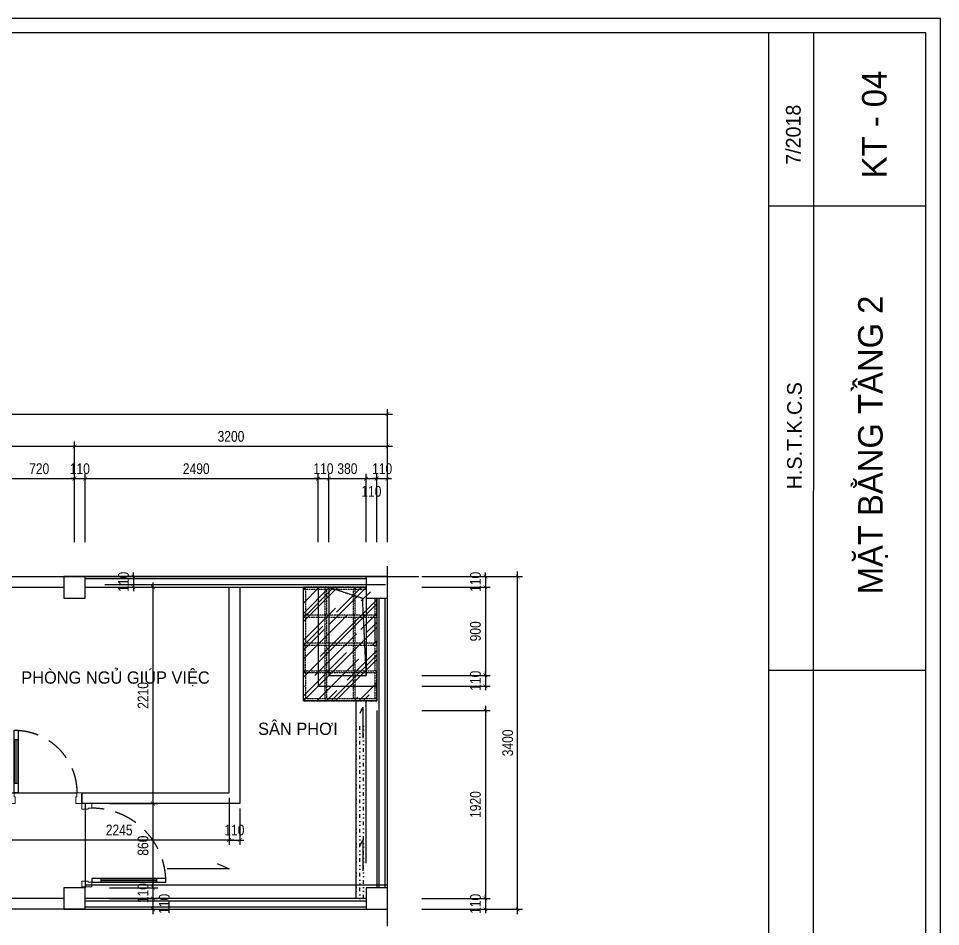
# Model space of a CAD drawing. Header units: millimetres. Extents: x -82962 to 19744, y -138000 to 4535.
# Drawn here: x -61954 to -52530, y -92169 to -82890 of the extents above; entities that cross this region are included whole.
import ezdxf

# ---------------------------------------------------------------- set-up
doc = ezdxf.new("R2010")
doc.units = ezdxf.units.MM
doc.header["$LTSCALE"] = 1000
doc.header["$MEASUREMENT"] = 0
doc.header["$PDMODE"] = 3
doc.linetypes.add('HIDDEN', pattern=[0.375, 0.25, -0.125])
doc.layers.get('0').update_dxf_attribs({"lineweight": 30})
doc.layers.get('DEFPOINTS').update_dxf_attribs({"color": 4, "lineweight": 30})
doc.layers.add('I-SITE-BOUNDARY', color=10, linetype='HIDDEN', lineweight=15)
doc.layers.add('THAY', color=4, linetype='Continuous', lineweight=30)
doc.styles.add('A2', font='VnAvantH.TTF')
doc.styles.add('dim', font='arial.ttf', dxfattribs={"width": 0.8})
doc.dimstyles.new('1-100-100', dxfattribs={"dimscale": 0, "dimtxt": 2.2, "dimasz": 0.8, "dimexe": 1, "dimexo": 1, "dimgap": 0.9, "dimtad": 1, "dimdec": 0, "dimzin": 0, "dimdsep": 46, "dimtxsty": 'dim', "dimblk1": 'ARCHTICK', "dimblk2": 'ARCHTICK', "dimsah": 1, "dimcen": 1, "dimdle": 1, "dimclrd": 256, "dimclre": 256, "dimclrt": 1, "dimadec": 0, "dimazin": 0, "dimtfac": 0.0001, "dimtdec": 0, "dimtix": 1, "dimtmove": 2, "dimatfit": 3, "dimldrblk": 'DOT', "dimfxl": 100, "dimtolj": 1, "dimtzin": 0, "dimarcsym": 0})

# ---------------------------------------------------------------- blocks, each defined once
blk = doc.blocks.new('*U8')
blk.add_line((70, -100), (70, -700))
for points in [[(50, 0), (50, -800), (90, -800), (90, 0)], [(50, -100), (90, -100), (90, -700), (50, -700)]]:
    blk.add_lwpolyline(points, close=True)
at = {"linetype": 'HIDDEN'}
blk.add_arc((50, 0), 800, 270, 0, dxfattribs=at)
at = {"layer": 'I-SITE-BOUNDARY', "linetype": 'ByBlock'}
for points in [[(0, 110), (60, 110), (60, 40), (50, 40), (50, 0), (0, 0)], [(900, 110), (840, 110), (840, 40), (850, 40), (850, 0), (900, 0)]]:
    blk.add_lwpolyline(points, close=True, dxfattribs=at)
blk = doc.blocks.new('*U6')
blk.add_line((70, -100), (70, -540))
for points in [[(50, 0), (50, -640), (90, -640), (90, 0)], [(50, -100), (90, -100), (90, -540), (50, -540)]]:
    blk.add_lwpolyline(points, close=True)
at = {"linetype": 'HIDDEN'}
blk.add_arc((50, 0), 640, 270, 0, dxfattribs=at)
at = {"layer": 'I-SITE-BOUNDARY', "linetype": 'ByBlock'}
for points in [[(0, 110), (60, 110), (60, 40), (50, 40), (50, 0), (0, 0)], [(740, 110), (680, 110), (680, 40), (690, 40), (690, 0), (740, 0)]]:
    blk.add_lwpolyline(points, close=True, dxfattribs=at)
blk = doc.blocks.new('_ARCHTICK')
at = {"color": 0, "linetype": 'ByBlock', "const_width": 0.15}
blk.add_lwpolyline([(-0.5, -0.5), (0.5, 0.5)], dxfattribs=at)
blk = doc.blocks.new('*D1436')
at = {"layer": 'DEFPOINTS', "color": 0, "ltscale": 0.2, "transparency": 16777216}
for p in [(-61271.9, -87592.3), (-61381.9, -88292.3), (-61271.9, -88292.3)]:
    blk.add_point(p, dxfattribs=at)
at = {"layer": 'THAY', "lineweight": -2, "ltscale": 0.2, "transparency": 16777216}
for p, q in [((-61381.9, -88242.3), (-61381.9, -87542.3)), ((-61271.9, -88242.3), (-61271.9, -87542.3)), ((-61381.9, -87592.3), (-61421.9, -87592.3)), ((-61381.9, -87592.3), (-61271.9, -87592.3)), ((-61271.9, -87592.3), (-61231.9, -87592.3))]:
    blk.add_line(p, q, dxfattribs=at)
at = {"layer": 'THAY', "lineweight": -2, "ltscale": 0.2, "transparency": 16777216, "xscale": 40.00000032884265, "yscale": 40.00000032884265, "zscale": 40.00000032884265}
blk.add_blockref('_ARCHTICK', (-61381.9, -87592.3), dxfattribs=at)
at = {"layer": 'THAY', "lineweight": -2, "ltscale": 0.2, "transparency": 16777216, "xscale": 40.00000032884265, "yscale": 40.00000032884265, "zscale": 40.00000032884265, "rotation": 180}
blk.add_blockref('_ARCHTICK', (-61271.9, -87592.3), dxfattribs=at)
at = {"layer": 'THAY', "color": 1, "ltscale": 0.2, "transparency": 16777216, "insert": (-61326.9, -87491.2), "char_height": 110, "attachment_point": 5, "style": 'dim'}
blk.add_mtext('\\A1;110', dxfattribs=at)
blk = doc.blocks.new('_DOT')
at = {"color": 0, "linetype": 'ByBlock', "ltscale": 10}
blk.add_line((-0.5, 0), (-1, 0), dxfattribs=at)
at = {"color": 0, "linetype": 'ByBlock', "ltscale": 10, "const_width": 0.5}
blk.add_lwpolyline([(-0.25, 0, 1), (0.25, 0, 1)], format="xyb", close=True, dxfattribs=at)
blk = doc.blocks.new('*D1437')
at = {"layer": 'DEFPOINTS', "color": 0, "ltscale": 0.2, "transparency": 16777216}
for p in [(-58181.9, -87592.3), (-58291.9, -88292.3), (-58181.9, -88292.3)]:
    blk.add_point(p, dxfattribs=at)
at = {"layer": 'THAY', "lineweight": -2, "ltscale": 0.2, "transparency": 16777216}
for p, q in [((-58291.9, -88242.3), (-58291.9, -87542.3)), ((-58181.9, -88242.3), (-58181.9, -87542.3)), ((-58291.9, -87592.3), (-58331.9, -87592.3)), ((-58291.9, -87592.3), (-58181.9, -87592.3)), ((-58181.9, -87592.3), (-58141.9, -87592.3))]:
    blk.add_line(p, q, dxfattribs=at)
at = {"layer": 'THAY', "lineweight": -2, "ltscale": 0.2, "transparency": 16777216, "xscale": 40.00000032884265, "yscale": 40.00000032884265, "zscale": 40.00000032884265}
blk.add_blockref('_ARCHTICK', (-58291.9, -87592.3), dxfattribs=at)
at = {"layer": 'THAY', "lineweight": -2, "ltscale": 0.2, "transparency": 16777216, "xscale": 40.00000032884265, "yscale": 40.00000032884265, "zscale": 40.00000032884265, "rotation": 180}
blk.add_blockref('_ARCHTICK', (-58181.9, -87592.3), dxfattribs=at)
at = {"layer": 'THAY', "color": 1, "ltscale": 0.2, "transparency": 16777216, "insert": (-58236.9, -87491.2), "char_height": 110, "attachment_point": 5, "style": 'dim'}
blk.add_mtext('\\A1;110', dxfattribs=at)
blk = doc.blocks.new('*D1438')
at = {"layer": 'DEFPOINTS', "color": 0, "ltscale": 0.2, "transparency": 16777216}
for p in [(-61381.9, -87262.3), (-61381.9, -88292.3), (-58181.9, -88292.3)]:
    blk.add_point(p, dxfattribs=at)
at = {"layer": 'THAY', "lineweight": -2, "ltscale": 0.2, "transparency": 16777216}
for p, q in [((-58131.9, -87262.3), (-61431.9, -87262.3)), ((-61381.9, -88242.3), (-61381.9, -87212.3)), ((-58181.9, -88242.3), (-58181.9, -87212.3))]:
    blk.add_line(p, q, dxfattribs=at)
at = {"layer": 'THAY', "lineweight": -2, "ltscale": 0.2, "transparency": 16777216, "xscale": 40.00000032884265, "yscale": 40.00000032884265, "zscale": 40.00000032884265, "rotation": 180}
blk.add_blockref('_ARCHTICK', (-61381.9, -87262.3), dxfattribs=at)
at = {"layer": 'THAY', "lineweight": -2, "ltscale": 0.2, "transparency": 16777216, "xscale": 40.00000032884265, "yscale": 40.00000032884265, "zscale": 40.00000032884265}
blk.add_blockref('_ARCHTICK', (-58181.9, -87262.3), dxfattribs=at)
at = {"layer": 'THAY', "color": 1, "ltscale": 0.2, "transparency": 16777216, "insert": (-59781.9, -87161.1), "char_height": 110, "attachment_point": 5, "style": 'dim'}
blk.add_mtext('\\A1;3200', dxfattribs=at)
blk = doc.blocks.new('*D1439')
at = {"layer": 'DEFPOINTS', "color": 0, "ltscale": 0.2, "transparency": 16777216}
for p in [(-63201.9, -87262.3), (-63201.9, -88292.3), (-61381.9, -88292.3)]:
    blk.add_point(p, dxfattribs=at)
at = {"layer": 'THAY', "lineweight": -2, "ltscale": 0.2, "transparency": 16777216}
for p, q in [((-61331.9, -87262.3), (-63251.9, -87262.3)), ((-63201.9, -88242.3), (-63201.9, -87212.3)), ((-61381.9, -88242.3), (-61381.9, -87212.3))]:
    blk.add_line(p, q, dxfattribs=at)
at = {"layer": 'THAY', "lineweight": -2, "ltscale": 0.2, "transparency": 16777216, "xscale": 40.00000032884265, "yscale": 40.00000032884265, "zscale": 40.00000032884265, "rotation": 180}
blk.add_blockref('_ARCHTICK', (-63201.9, -87262.3), dxfattribs=at)
at = {"layer": 'THAY', "lineweight": -2, "ltscale": 0.2, "transparency": 16777216, "xscale": 40.00000032884265, "yscale": 40.00000032884265, "zscale": 40.00000032884265}
blk.add_blockref('_ARCHTICK', (-61381.9, -87262.3), dxfattribs=at)
at = {"layer": 'THAY', "color": 1, "ltscale": 0.2, "transparency": 16777216, "insert": (-62291.9, -87161.2), "char_height": 110, "attachment_point": 5, "style": 'dim'}
blk.add_mtext('\\A1;1820', dxfattribs=at)
blk = doc.blocks.new('*D1443')
at = {"layer": 'DEFPOINTS', "color": 0, "ltscale": 0.2, "transparency": 16777216}
for p in [(-58181.9, -86932.3), (-69681.9, -88292.3), (-58181.9, -88292.3)]:
    blk.add_point(p, dxfattribs=at)
at = {"layer": 'THAY', "lineweight": -2, "ltscale": 0.2, "transparency": 16777216}
for p, q in [((-69681.9, -88242.3), (-69681.9, -86882.3)), ((-58181.9, -88242.3), (-58181.9, -86882.3)), ((-69731.9, -86932.3), (-58131.9, -86932.3))]:
    blk.add_line(p, q, dxfattribs=at)
at = {"layer": 'THAY', "lineweight": -2, "ltscale": 0.2, "transparency": 16777216, "xscale": 40.00000032884265, "yscale": 40.00000032884265, "zscale": 40.00000032884265, "rotation": 180}
blk.add_blockref('_ARCHTICK', (-69681.9, -86932.3), dxfattribs=at)
at = {"layer": 'THAY', "lineweight": -2, "ltscale": 0.2, "transparency": 16777216, "xscale": 40.00000032884265, "yscale": 40.00000032884265, "zscale": 40.00000032884265}
blk.add_blockref('_ARCHTICK', (-58181.9, -86932.3), dxfattribs=at)
at = {"layer": 'THAY', "color": 1, "ltscale": 0.2, "transparency": 16777216, "insert": (-63931.9, -86831.2), "char_height": 110, "attachment_point": 5, "style": 'dim'}
blk.add_mtext('\\A1;11500', dxfattribs=at)
blk = doc.blocks.new('*D1462')
at = {"layer": 'DEFPOINTS', "color": 0, "ltscale": 0.2, "transparency": 16777216}
for p in [(-57881.9, -88592.3), (-57881.9, -88702.3), (-57181.9, -88702.3)]:
    blk.add_point(p, dxfattribs=at)
at = {"layer": 'THAY', "lineweight": -2, "ltscale": 0.2, "transparency": 16777216}
for p, q in [((-57181.9, -88592.3), (-57181.9, -88552.3)), ((-57831.9, -88592.3), (-57131.9, -88592.3)), ((-57181.9, -88592.3), (-57181.9, -88702.3)), ((-57831.9, -88702.3), (-57131.9, -88702.3)), ((-57181.9, -88702.3), (-57181.9, -88742.3))]:
    blk.add_line(p, q, dxfattribs=at)
at = {"layer": 'THAY', "lineweight": -2, "ltscale": 0.2, "transparency": 16777216, "xscale": 40.00000032884265, "yscale": 40.00000032884265, "zscale": 40.00000032884265}
for p, rotation in [((-57181.9, -88592.3), 270), ((-57181.9, -88702.3), 90)]:
    blk.add_blockref('_ARCHTICK', p, dxfattribs=dict(at, rotation=rotation))
at = {"layer": 'THAY', "color": 1, "ltscale": 0.2, "transparency": 16777216, "insert": (-57283, -88647.3), "char_height": 110, "attachment_point": 5, "rotation": 90, "style": 'dim'}
blk.add_mtext('\\A1;110', dxfattribs=at)
blk = doc.blocks.new('*D1463')
at = {"layer": 'DEFPOINTS', "color": 0, "ltscale": 0.2, "transparency": 16777216}
for p in [(-57881.9, -88702.3), (-57881.9, -89602.3), (-57181.9, -89602.3)]:
    blk.add_point(p, dxfattribs=at)
at = {"layer": 'THAY', "lineweight": -2, "ltscale": 0.2, "transparency": 16777216}
for p, q in [((-57181.9, -88652.3), (-57181.9, -89652.3)), ((-57831.9, -88702.3), (-57131.9, -88702.3)), ((-57831.9, -89602.3), (-57131.9, -89602.3))]:
    blk.add_line(p, q, dxfattribs=at)
at = {"layer": 'THAY', "lineweight": -2, "ltscale": 0.2, "transparency": 16777216, "xscale": 40.00000032884265, "yscale": 40.00000032884265, "zscale": 40.00000032884265}
for p, rotation in [((-57181.9, -88702.3), 90), ((-57181.9, -89602.3), 270)]:
    blk.add_blockref('_ARCHTICK', p, dxfattribs=dict(at, rotation=rotation))
at = {"layer": 'THAY', "color": 1, "ltscale": 0.2, "transparency": 16777216, "insert": (-57283, -89152.3), "char_height": 110, "attachment_point": 5, "rotation": 90, "style": 'dim'}
blk.add_mtext('\\A1;900', dxfattribs=at)
blk = doc.blocks.new('*D1464')
at = {"layer": 'DEFPOINTS', "color": 0, "ltscale": 0.2, "transparency": 16777216}
for p in [(-57881.9, -91882.3), (-57881.9, -91992.3), (-57181.9, -91992.3)]:
    blk.add_point(p, dxfattribs=at)
at = {"layer": 'THAY', "lineweight": -2, "ltscale": 0.2, "transparency": 16777216}
for p, q in [((-57831.9, -91882.3), (-57131.9, -91882.3)), ((-57181.9, -91882.3), (-57181.9, -91842.3)), ((-57181.9, -91882.3), (-57181.9, -91992.3)), ((-57831.9, -91992.3), (-57131.9, -91992.3)), ((-57181.9, -91992.3), (-57181.9, -92032.3))]:
    blk.add_line(p, q, dxfattribs=at)
at = {"layer": 'THAY', "lineweight": -2, "ltscale": 0.2, "transparency": 16777216, "xscale": 40.00000032884265, "yscale": 40.00000032884265, "zscale": 40.00000032884265}
for p, rotation in [((-57181.9, -91882.3), 270), ((-57181.9, -91992.3), 90)]:
    blk.add_blockref('_ARCHTICK', p, dxfattribs=dict(at, rotation=rotation))
at = {"layer": 'THAY', "color": 1, "ltscale": 0.2, "transparency": 16777216, "insert": (-57283, -91937.3), "char_height": 110, "attachment_point": 5, "rotation": 90, "style": 'dim'}
blk.add_mtext('\\A1;110', dxfattribs=at)
blk = doc.blocks.new('*D1465')
at = {"layer": 'DEFPOINTS', "color": 0, "ltscale": 0.2, "transparency": 16777216}
for p in [(-57881.9, -88592.3), (-56851.9, -88592.3), (-57881.9, -91992.3)]:
    blk.add_point(p, dxfattribs=at)
at = {"layer": 'THAY', "lineweight": -2, "ltscale": 0.2, "transparency": 16777216}
for p, q in [((-56851.9, -92042.3), (-56851.9, -88542.3)), ((-57831.9, -88592.3), (-56801.9, -88592.3)), ((-57831.9, -91992.3), (-56801.9, -91992.3))]:
    blk.add_line(p, q, dxfattribs=at)
at = {"layer": 'THAY', "lineweight": -2, "ltscale": 0.2, "transparency": 16777216, "xscale": 40.00000032884265, "yscale": 40.00000032884265, "zscale": 40.00000032884265}
for p, rotation in [((-56851.9, -88592.3), 90), ((-56851.9, -91992.3), 270)]:
    blk.add_blockref('_ARCHTICK', p, dxfattribs=dict(at, rotation=rotation))
at = {"layer": 'THAY', "color": 1, "ltscale": 0.2, "transparency": 16777216, "insert": (-56953.1, -90292.3), "char_height": 110, "attachment_point": 5, "rotation": 90, "style": 'dim'}
blk.add_mtext('\\A1;3400', dxfattribs=at)
blk = doc.blocks.new('*D1468')
at = {"layer": 'DEFPOINTS', "color": 0, "ltscale": 0.2, "transparency": 16777216}
for p in [(-58891.9, -87592.3), (-61381.9, -88292.3), (-58891.9, -88292.3)]:
    blk.add_point(p, dxfattribs=at)
at = {"layer": 'THAY', "lineweight": -2, "ltscale": 0.2, "transparency": 16777216}
for p, q in [((-61381.9, -88242.3), (-61381.9, -87542.3)), ((-58891.9, -88242.3), (-58891.9, -87542.3)), ((-61431.9, -87592.3), (-58841.9, -87592.3))]:
    blk.add_line(p, q, dxfattribs=at)
at = {"layer": 'THAY', "lineweight": -2, "ltscale": 0.2, "transparency": 16777216, "xscale": 40.00000032884265, "yscale": 40.00000032884265, "zscale": 40.00000032884265, "rotation": 180}
blk.add_blockref('_ARCHTICK', (-61381.9, -87592.3), dxfattribs=at)
at = {"layer": 'THAY', "lineweight": -2, "ltscale": 0.2, "transparency": 16777216, "xscale": 40.00000032884265, "yscale": 40.00000032884265, "zscale": 40.00000032884265}
blk.add_blockref('_ARCHTICK', (-58891.9, -87592.3), dxfattribs=at)
at = {"layer": 'THAY', "color": 1, "ltscale": 0.2, "transparency": 16777216, "insert": (-60136.9, -87491.2), "char_height": 110, "attachment_point": 5, "style": 'dim'}
blk.add_mtext('\\A1;2490', dxfattribs=at)
blk = doc.blocks.new('*D1469')
at = {"layer": 'DEFPOINTS', "color": 0, "ltscale": 0.2, "transparency": 16777216}
for p in [(-58781.9, -87592.3), (-58891.9, -88292.3), (-58781.9, -88292.3)]:
    blk.add_point(p, dxfattribs=at)
at = {"layer": 'THAY', "lineweight": -2, "ltscale": 0.2, "transparency": 16777216}
for p, q in [((-58891.9, -88242.3), (-58891.9, -87542.3)), ((-58781.9, -88242.3), (-58781.9, -87542.3)), ((-58891.9, -87592.3), (-58931.9, -87592.3)), ((-58891.9, -87592.3), (-58781.9, -87592.3)), ((-58781.9, -87592.3), (-58741.9, -87592.3))]:
    blk.add_line(p, q, dxfattribs=at)
at = {"layer": 'THAY', "lineweight": -2, "ltscale": 0.2, "transparency": 16777216, "xscale": 40.00000032884265, "yscale": 40.00000032884265, "zscale": 40.00000032884265}
blk.add_blockref('_ARCHTICK', (-58891.9, -87592.3), dxfattribs=at)
at = {"layer": 'THAY', "lineweight": -2, "ltscale": 0.2, "transparency": 16777216, "xscale": 40.00000032884265, "yscale": 40.00000032884265, "zscale": 40.00000032884265, "rotation": 180}
blk.add_blockref('_ARCHTICK', (-58781.9, -87592.3), dxfattribs=at)
at = {"layer": 'THAY', "color": 1, "ltscale": 0.2, "transparency": 16777216, "insert": (-58836.9, -87491.2), "char_height": 110, "attachment_point": 5, "style": 'dim'}
blk.add_mtext('\\A1;110', dxfattribs=at)
blk = doc.blocks.new('*D1470')
at = {"layer": 'DEFPOINTS', "color": 0, "ltscale": 0.2, "transparency": 16777216}
for p in [(-58401.9, -87592.3), (-58781.9, -88292.3), (-58401.9, -88292.3)]:
    blk.add_point(p, dxfattribs=at)
at = {"layer": 'THAY', "lineweight": -2, "ltscale": 0.2, "transparency": 16777216}
for p, q in [((-58781.9, -88242.3), (-58781.9, -87542.3)), ((-58401.9, -88242.3), (-58401.9, -87542.3)), ((-58831.9, -87592.3), (-58351.9, -87592.3))]:
    blk.add_line(p, q, dxfattribs=at)
at = {"layer": 'THAY', "lineweight": -2, "ltscale": 0.2, "transparency": 16777216, "xscale": 40.00000032884265, "yscale": 40.00000032884265, "zscale": 40.00000032884265, "rotation": 180}
blk.add_blockref('_ARCHTICK', (-58781.9, -87592.3), dxfattribs=at)
at = {"layer": 'THAY', "lineweight": -2, "ltscale": 0.2, "transparency": 16777216, "xscale": 40.00000032884265, "yscale": 40.00000032884265, "zscale": 40.00000032884265}
blk.add_blockref('_ARCHTICK', (-58401.9, -87592.3), dxfattribs=at)
at = {"layer": 'THAY', "color": 1, "ltscale": 0.2, "transparency": 16777216, "insert": (-58591.9, -87491.1), "char_height": 110, "attachment_point": 5, "style": 'dim'}
blk.add_mtext('\\A1;380', dxfattribs=at)
blk = doc.blocks.new('*D1471')
at = {"layer": 'DEFPOINTS', "color": 0, "ltscale": 0.2, "transparency": 16777216}
for p in [(-58291.9, -87592.3), (-58401.9, -88292.3), (-58291.9, -88292.3)]:
    blk.add_point(p, dxfattribs=at)
at = {"layer": 'THAY', "lineweight": -2, "ltscale": 0.2, "transparency": 16777216}
for p, q in [((-58401.9, -88242.3), (-58401.9, -87542.3)), ((-58291.9, -88242.3), (-58291.9, -87542.3)), ((-58451.9, -87592.3), (-58241.9, -87592.3))]:
    blk.add_line(p, q, dxfattribs=at)
at = {"layer": 'THAY', "lineweight": -2, "ltscale": 0.2, "transparency": 16777216, "xscale": 40.00000032884265, "yscale": 40.00000032884265, "zscale": 40.00000032884265, "rotation": 180}
blk.add_blockref('_ARCHTICK', (-58401.9, -87592.3), dxfattribs=at)
at = {"layer": 'THAY', "lineweight": -2, "ltscale": 0.2, "transparency": 16777216, "xscale": 40.00000032884265, "yscale": 40.00000032884265, "zscale": 40.00000032884265}
blk.add_blockref('_ARCHTICK', (-58291.9, -87592.3), dxfattribs=at)
at = {"layer": 'THAY', "color": 1, "ltscale": 0.2, "transparency": 16777216, "insert": (-58346.9, -87722.8), "char_height": 110, "attachment_point": 5, "style": 'dim'}
blk.add_mtext('\\A1;110', dxfattribs=at)
blk = doc.blocks.new('*D1476')
at = {"layer": 'DEFPOINTS', "color": 0, "ltscale": 0.2, "transparency": 16777216}
for p in [(-57881.9, -89602.3), (-57881.9, -89712.3), (-57181.9, -89712.3)]:
    blk.add_point(p, dxfattribs=at)
at = {"layer": 'THAY', "lineweight": -2, "ltscale": 0.2, "transparency": 16777216}
for p, q in [((-57831.9, -89602.3), (-57131.9, -89602.3)), ((-57181.9, -89602.3), (-57181.9, -89562.3)), ((-57181.9, -89602.3), (-57181.9, -89712.3)), ((-57831.9, -89712.3), (-57131.9, -89712.3)), ((-57181.9, -89712.3), (-57181.9, -89752.3))]:
    blk.add_line(p, q, dxfattribs=at)
at = {"layer": 'THAY', "lineweight": -2, "ltscale": 0.2, "transparency": 16777216, "xscale": 40.00000032884262, "yscale": 40.00000032884262, "zscale": 40.00000032884262}
for p, rotation in [((-57181.9, -89602.3), 270), ((-57181.9, -89712.3), 90)]:
    blk.add_blockref('_ARCHTICK', p, dxfattribs=dict(at, rotation=rotation))
at = {"layer": 'THAY', "color": 1, "ltscale": 0.2, "transparency": 16777216, "insert": (-57283, -89657.3), "char_height": 110, "attachment_point": 5, "rotation": 90, "style": 'dim'}
blk.add_mtext('\\A1;110', dxfattribs=at)
blk = doc.blocks.new('*D1477')
at = {"layer": 'DEFPOINTS', "color": 0, "ltscale": 0.2, "transparency": 16777216}
for p in [(-57881.9, -89962.3), (-57881.9, -91882.3), (-57181.9, -91882.3)]:
    blk.add_point(p, dxfattribs=at)
at = {"layer": 'THAY', "lineweight": -2, "ltscale": 0.2, "transparency": 16777216}
for p, q in [((-57831.9, -89962.3), (-57131.9, -89962.3)), ((-57181.9, -89912.3), (-57181.9, -91932.3)), ((-57831.9, -91882.3), (-57131.9, -91882.3))]:
    blk.add_line(p, q, dxfattribs=at)
at = {"layer": 'THAY', "lineweight": -2, "ltscale": 0.2, "transparency": 16777216, "xscale": 40.00000032884262, "yscale": 40.00000032884262, "zscale": 40.00000032884262}
for p, rotation in [((-57181.9, -89962.3), 90), ((-57181.9, -91882.3), 270)]:
    blk.add_blockref('_ARCHTICK', p, dxfattribs=dict(at, rotation=rotation))
at = {"layer": 'THAY', "color": 1, "ltscale": 0.2, "transparency": 16777216, "insert": (-57283, -90922.3), "char_height": 110, "attachment_point": 5, "rotation": 90, "style": 'dim'}
blk.add_mtext('\\A1;1920', dxfattribs=at)
blk = doc.blocks.new('*D1479')
at = {"layer": 'DEFPOINTS', "color": 0, "ltscale": 0.2, "transparency": 16777216}
for p in [(-61381.9, -87592.3), (-62101.9, -88292.3), (-61381.9, -88292.3)]:
    blk.add_point(p, dxfattribs=at)
at = {"layer": 'THAY', "lineweight": -2, "ltscale": 0.2, "transparency": 16777216}
for p, q in [((-62101.9, -88242.3), (-62101.9, -87542.3)), ((-61381.9, -88242.3), (-61381.9, -87542.3)), ((-62151.9, -87592.3), (-61331.9, -87592.3))]:
    blk.add_line(p, q, dxfattribs=at)
at = {"layer": 'THAY', "lineweight": -2, "ltscale": 0.2, "transparency": 16777216, "xscale": 40.00000032884265, "yscale": 40.00000032884265, "zscale": 40.00000032884265, "rotation": 180}
blk.add_blockref('_ARCHTICK', (-62101.9, -87592.3), dxfattribs=at)
at = {"layer": 'THAY', "lineweight": -2, "ltscale": 0.2, "transparency": 16777216, "xscale": 40.00000032884265, "yscale": 40.00000032884265, "zscale": 40.00000032884265}
blk.add_blockref('_ARCHTICK', (-61381.9, -87592.3), dxfattribs=at)
at = {"layer": 'THAY', "color": 1, "ltscale": 0.2, "transparency": 16777216, "insert": (-61741.9, -87491.2), "char_height": 110, "attachment_point": 5, "style": 'dim'}
blk.add_mtext('\\A1;720', dxfattribs=at)
blk = doc.blocks.new('*D1488')
at = {"layer": 'DEFPOINTS', "color": 0, "ltscale": 0.2, "transparency": 16777216}
for p in [(-61271.9, -88592.3), (-61271.9, -88702.3), (-60779.2, -88702.3)]:
    blk.add_point(p, dxfattribs=at)
at = {"layer": 'THAY', "lineweight": -2, "ltscale": 0.2, "transparency": 16777216}
for p, q in [((-60779.2, -88592.3), (-60779.2, -88552.3)), ((-61221.9, -88592.3), (-60729.2, -88592.3)), ((-60779.2, -88592.3), (-60779.2, -88702.3)), ((-61221.9, -88702.3), (-60729.2, -88702.3)), ((-60779.2, -88702.3), (-60779.2, -88742.3))]:
    blk.add_line(p, q, dxfattribs=at)
at = {"layer": 'THAY', "lineweight": -2, "ltscale": 0.2, "transparency": 16777216, "xscale": 40.00000032884265, "yscale": 40.00000032884265, "zscale": 40.00000032884265}
for p, rotation in [((-60779.2, -88592.3), 270), ((-60779.2, -88702.3), 90)]:
    blk.add_blockref('_ARCHTICK', p, dxfattribs=dict(at, rotation=rotation))
at = {"layer": 'THAY', "color": 1, "ltscale": 0.2, "transparency": 16777216, "insert": (-60880.3, -88647.3), "char_height": 110, "attachment_point": 5, "rotation": 90, "style": 'dim'}
blk.add_mtext('\\A1;110', dxfattribs=at)
blk = doc.blocks.new('*D1489')
at = {"layer": 'DEFPOINTS', "color": 0, "ltscale": 0.2, "transparency": 16777216}
for p in [(-61071.9, -88702.3), (-61071.9, -90912.3), (-60579.2, -90912.3)]:
    blk.add_point(p, dxfattribs=at)
at = {"layer": 'THAY', "lineweight": -2, "ltscale": 0.2, "transparency": 16777216}
for p, q in [((-60579.2, -88652.3), (-60579.2, -90962.3)), ((-61021.9, -88702.3), (-60529.2, -88702.3)), ((-61021.9, -90912.3), (-60529.2, -90912.3))]:
    blk.add_line(p, q, dxfattribs=at)
at = {"layer": 'THAY', "lineweight": -2, "ltscale": 0.2, "transparency": 16777216, "xscale": 40.00000032884265, "yscale": 40.00000032884265, "zscale": 40.00000032884265}
for p, rotation in [((-60579.2, -88702.3), 90), ((-60579.2, -90912.3), 270)]:
    blk.add_blockref('_ARCHTICK', p, dxfattribs=dict(at, rotation=rotation))
at = {"layer": 'THAY', "color": 1, "ltscale": 0.2, "transparency": 16777216, "insert": (-60680.3, -89807.3), "char_height": 110, "attachment_point": 5, "rotation": 90, "style": 'dim'}
blk.add_mtext('\\A1;2210', dxfattribs=at)
blk = doc.blocks.new('*D1490')
at = {"layer": 'DEFPOINTS', "color": 0, "ltscale": 0.2, "transparency": 16777216}
for p in [(-61071.9, -90912.3), (-61071.9, -91772.3), (-60579.2, -91772.3)]:
    blk.add_point(p, dxfattribs=at)
at = {"layer": 'THAY', "lineweight": -2, "ltscale": 0.2, "transparency": 16777216}
for p, q in [((-61021.9, -90912.3), (-60529.2, -90912.3)), ((-60579.2, -90862.3), (-60579.2, -91822.3)), ((-61021.9, -91772.3), (-60529.2, -91772.3))]:
    blk.add_line(p, q, dxfattribs=at)
at = {"layer": 'THAY', "lineweight": -2, "ltscale": 0.2, "transparency": 16777216, "xscale": 40.00000032884265, "yscale": 40.00000032884265, "zscale": 40.00000032884265}
for p, rotation in [((-60579.2, -90912.3), 90), ((-60579.2, -91772.3), 270)]:
    blk.add_blockref('_ARCHTICK', p, dxfattribs=dict(at, rotation=rotation))
at = {"layer": 'THAY', "color": 1, "ltscale": 0.2, "transparency": 16777216, "insert": (-60680.3, -91342.3), "char_height": 110, "attachment_point": 5, "rotation": 90, "style": 'dim'}
blk.add_mtext('\\A1;860', dxfattribs=at)
blk = doc.blocks.new('*D1491')
at = {"layer": 'DEFPOINTS', "color": 0, "ltscale": 0.2, "transparency": 16777216}
for p in [(-61071.9, -91772.3), (-61071.9, -91882.3), (-60579.2, -91882.3)]:
    blk.add_point(p, dxfattribs=at)
at = {"layer": 'THAY', "lineweight": -2, "ltscale": 0.2, "transparency": 16777216}
for p, q in [((-61021.9, -91772.3), (-60529.2, -91772.3)), ((-60579.2, -91772.3), (-60579.2, -91732.3)), ((-60579.2, -91772.3), (-60579.2, -91882.3)), ((-61021.9, -91882.3), (-60529.2, -91882.3)), ((-60579.2, -91882.3), (-60579.2, -91922.3))]:
    blk.add_line(p, q, dxfattribs=at)
at = {"layer": 'THAY', "lineweight": -2, "ltscale": 0.2, "transparency": 16777216, "xscale": 40.00000032884265, "yscale": 40.00000032884265, "zscale": 40.00000032884265}
for p, rotation in [((-60579.2, -91772.3), 270), ((-60579.2, -91882.3), 90)]:
    blk.add_blockref('_ARCHTICK', p, dxfattribs=dict(at, rotation=rotation))
at = {"layer": 'THAY', "color": 1, "ltscale": 0.2, "transparency": 16777216, "insert": (-60680.3, -91827.3), "char_height": 110, "attachment_point": 5, "rotation": 90, "style": 'dim'}
blk.add_mtext('\\A1;110', dxfattribs=at)
blk = doc.blocks.new('*D1492')
at = {"layer": 'DEFPOINTS', "color": 0, "ltscale": 0.2, "transparency": 16777216}
for p in [(-61071.9, -91882.3), (-61071.9, -91992.3), (-60579.2, -91992.3)]:
    blk.add_point(p, dxfattribs=at)
at = {"layer": 'THAY', "lineweight": -2, "ltscale": 0.2, "transparency": 16777216}
for p, q in [((-61021.9, -91882.3), (-60529.2, -91882.3)), ((-60579.2, -91832.3), (-60579.2, -92042.3)), ((-61021.9, -91992.3), (-60529.2, -91992.3))]:
    blk.add_line(p, q, dxfattribs=at)
at = {"layer": 'THAY', "lineweight": -2, "ltscale": 0.2, "transparency": 16777216, "xscale": 40.00000032884265, "yscale": 40.00000032884265, "zscale": 40.00000032884265}
for p, rotation in [((-60579.2, -91882.3), 90), ((-60579.2, -91992.3), 270)]:
    blk.add_blockref('_ARCHTICK', p, dxfattribs=dict(at, rotation=rotation))
at = {"layer": 'THAY', "color": 1, "ltscale": 0.2, "transparency": 16777216, "insert": (-60463.3, -91937.3), "char_height": 110, "attachment_point": 5, "rotation": 90, "style": 'dim'}
blk.add_mtext('\\A1;110', dxfattribs=at)
blk = doc.blocks.new('*D1801')
at = {"layer": 'DEFPOINTS', "color": 0, "ltscale": 0.2, "transparency": 16777216}
for p in [(-59801.9, -90802.3), (-62046.9, -90962.3), (-59801.9, -91284.4)]:
    blk.add_point(p, dxfattribs=at)
at = {"layer": 'THAY', "lineweight": -2, "ltscale": 0.2, "transparency": 16777216}
for p, q in [((-59801.9, -90852.3), (-59801.9, -91334.4)), ((-62046.9, -91012.3), (-62046.9, -91334.4)), ((-62096.9, -91284.4), (-59751.9, -91284.4))]:
    blk.add_line(p, q, dxfattribs=at)
at = {"layer": 'THAY', "lineweight": -2, "ltscale": 0.2, "transparency": 16777216, "xscale": 40.00000032884265, "yscale": 40.00000032884265, "zscale": 40.00000032884265, "rotation": 180}
blk.add_blockref('_ARCHTICK', (-62046.9, -91284.4), dxfattribs=at)
at = {"layer": 'THAY', "lineweight": -2, "ltscale": 0.2, "transparency": 16777216, "xscale": 40.00000032884265, "yscale": 40.00000032884265, "zscale": 40.00000032884265}
blk.add_blockref('_ARCHTICK', (-59801.9, -91284.4), dxfattribs=at)
at = {"layer": 'THAY', "color": 1, "ltscale": 0.2, "transparency": 16777216, "insert": (-60924.4, -91183.2), "char_height": 110, "attachment_point": 5, "style": 'dim'}
blk.add_mtext('\\A1;2245', dxfattribs=at)
blk = doc.blocks.new('*D1802')
at = {"layer": 'DEFPOINTS', "color": 0, "ltscale": 0.2, "transparency": 16777216}
for p in [(-59801.9, -90803.3), (-59691.9, -90912.3), (-59691.9, -91284.8)]:
    blk.add_point(p, dxfattribs=at)
at = {"layer": 'THAY', "lineweight": -2, "ltscale": 0.2, "transparency": 16777216}
for p, q in [((-59801.9, -90853.3), (-59801.9, -91334.8)), ((-59691.9, -90962.3), (-59691.9, -91334.8)), ((-59801.9, -91284.8), (-59841.9, -91284.8)), ((-59801.9, -91284.8), (-59691.9, -91284.8)), ((-59691.9, -91284.8), (-59651.9, -91284.8))]:
    blk.add_line(p, q, dxfattribs=at)
at = {"layer": 'THAY', "lineweight": -2, "ltscale": 0.2, "transparency": 16777216, "xscale": 40.00000032884265, "yscale": 40.00000032884265, "zscale": 40.00000032884265}
blk.add_blockref('_ARCHTICK', (-59801.9, -91284.8), dxfattribs=at)
at = {"layer": 'THAY', "lineweight": -2, "ltscale": 0.2, "transparency": 16777216, "xscale": 40.00000032884265, "yscale": 40.00000032884265, "zscale": 40.00000032884265, "rotation": 180}
blk.add_blockref('_ARCHTICK', (-59691.9, -91284.8), dxfattribs=at)
at = {"layer": 'THAY', "color": 1, "ltscale": 0.2, "transparency": 16777216, "insert": (-59746.9, -91183.6), "char_height": 110, "attachment_point": 5, "style": 'dim'}
blk.add_mtext('\\A1;110', dxfattribs=at)

msp = doc.modelspace()

# ---------------------------------------------------------------- hatches: boundary and pattern name
at = {"layer": 'THAY', "ltscale": 0.2}
h = msp.add_hatch(dxfattribs=at)
h.set_pattern_fill('AR-RROOF', color=256, scale=200, angle=45, style=0, double=1)
h.set_pattern_definition([(45, (-59041.87, -89862.35), (169.706, 452.548), [3000, -400, 1000, -200]), (45, (-58924.5, -89603.54), (-329.51, 46.67), [600, -66, 1200, -150]), (45, (-59091.37, -89671.43), (640.639, 830.143), [1600, -280, 800, -200])])
edge = h.paths.add_edge_path()
edge.add_line((-58291.86937, -88812.34591), (-58291.86937, -89862.34591))
edge.add_line((-58291.86937, -89862.34591), (-59041.86937, -89862.34591))
edge.add_line((-59041.86937, -89862.34591), (-59041.86937, -88702.34591))
edge.add_line((-59041.86937, -88702.34591), (-58401.86937, -88702.34591))
h = msp.add_hatch(dxfattribs=at)
h.set_pattern_fill('MUDST', color=5, scale=150, angle=90, style=0, double=1)
h.set_pattern_definition([(90, (-58501.87, -91882.346), (-37.5, 75), [37.5, -37.5, 0, -37.5, 0, -37.5])])
h.paths.add_polyline_path([(-58401.86937, -90112.34591), (-58501.86937, -90112.34591), (-58501.86937, -91882.34591), (-58401.86937, -91882.34591), (-58401.86937, -91772.34591)])

# ---------------------------------------------------------------- linework, layer by layer
for p, q in [((-54284.24287, -98170.67126), (-54283.16351, -83036.49877)), ((-53827.03046, -95168.89148), (-53826.16546, -83040.42378)), ((-54283.28932, -84804.47733), (-52679.9912, -84804.59168)), ((-54283.62767, -89548.6217), (-52680.32955, -89548.73604)), ((-58501.86937, -91882.34591), (-58501.86937, -89862.34591)), ((-58401.86937, -91522.34591), (-58401.86937, -89862.34591)), ((-61271.86937, -90912.34591), (-61271.86937, -91772.34591))]:
    msp.add_line(p, q, dxfattribs=at)
at = {"layer": 'THAY', "ltscale": 0.015}
for p, q in [((-58181.86937, -92166.27122), (-58181.86937, -88487.95017)), ((-70178.11159, -88592.34591), (-57861.07884, -88592.34591))]:
    msp.add_line(p, q, dxfattribs=at)
at = {"layer": 'THAY'}
for p, q in [((-69681.86937, -88592.34591), (-61271.86937, -88592.34591)), ((-61271.86937, -88592.34591), (-58181.86937, -88592.34591)), ((-58181.86937, -91992.34591), (-58181.86937, -88592.34591)), ((-58291.86937, -89962.34591), (-58291.86937, -91772.34591)), ((-61271.86937, -91992.34591), (-58181.86937, -91992.34591))]:
    msp.add_line(p, q, dxfattribs=at)
at = {"layer": 'THAY', "linetype": 'HIDDEN', "ltscale": 0.02}
for p, q in [((-58891.86937, -88702.34591), (-58891.86937, -89712.34591)), ((-58781.86937, -88702.34591), (-58781.86937, -89602.34591)), ((-58781.86937, -89602.34591), (-58401.86937, -89602.34591)), ((-58891.86937, -89712.34591), (-58291.86937, -89712.34591))]:
    msp.add_line(p, q, dxfattribs=at)
at = {"layer": 'THAY', "linetype": 'HIDDEN', "ltscale": 0.008}
msp.add_line((-58401.86937, -88722.34591), (-58401.86937, -88702.34591), dxfattribs=at)
at = {"layer": 'THAY', "linetype": 'Continuous'}
for p, q in [((-62046.86937, -90802.34591), (-61356.86937, -90802.34591)), ((-61306.86937, -90802.34591), (-61306.86937, -90912.34591)), ((-61181.86937, -90912.34591), (-61181.86937, -90912.34591)), ((-61071.86937, -90912.34591), (-61181.86937, -90912.34591)), ((-61271.86937, -91992.34591), (-70281.86937, -91992.34591))]:
    msp.add_line(p, q, dxfattribs=at)
at = {"layer": 'THAY', "ltscale": 0.2}
for points in [[(-74502.89342, -98323.45744), (-52529.56781, -98323.45744), (-52529.56781, -82890.27827), (-74502.89342, -82890.27827)], [(-74352.60656, -98169.22928), (-52679.85467, -98169.22928), (-52679.85467, -83036.62384), (-74352.60656, -83036.62384)], [(-61491.86937, -88812.34591), (-61271.86937, -88812.34591), (-61271.86937, -88592.34591), (-61491.86937, -88592.34591)], [(-58181.86937, -88592.34591), (-58401.86937, -88592.34591), (-58401.86937, -88812.34591), (-58181.86937, -88812.34591)]]:
    msp.add_lwpolyline(points, close=True, dxfattribs=at)
at = {"layer": 'THAY'}
for points in [[(-61271.86937, -88592.34591), (-61491.86937, -88592.34591), (-61491.86937, -88812.34591), (-61271.86937, -88812.34591)], [(-61271.86937, -91772.34591), (-61491.86937, -91772.34591), (-61491.86937, -91992.34591), (-61271.86937, -91992.34591)], [(-58181.86937, -91772.34591), (-58401.86937, -91772.34591), (-58401.86937, -91992.34591), (-58181.86937, -91992.34591)]]:
    msp.add_lwpolyline(points, close=True, dxfattribs=at)
at = {"layer": 'THAY', "ltscale": 0.2}
for points in [[(-61271.86937, -91742.34591), (-58181.86937, -91742.34591), (-58181.86937, -88592.34591), (-61271.86937, -88592.34591)], [(-58401.86937, -88617.34591), (-61271.86937, -88617.34591)], [(-58201.86937, -88677.34591), (-61071.86937, -88677.34591)], [(-58291.86937, -88812.34591), (-58291.86937, -89862.34591), (-59041.86937, -89862.34591), (-59041.86937, -88702.34591), (-58401.86937, -88702.34591)], [(-58266.86937, -91772.34591), (-58266.86937, -88812.34591)], [(-58206.86937, -91772.34591), (-58206.86937, -88812.34591)], [(-58460.68669, -89988.64519), (-58432.92931, -89928.07114), (-58432.92931, -90244.45236)], [(-58460.68669, -91342.34007), (-58432.92931, -91281.76603), (-58432.92931, -91598.14725)], [(-59922.71942, -91524.56836), (-59801.57133, -91580.08312), (-60434.33377, -91580.08312)], [(-61271.86937, -91907.34591), (-58401.86937, -91907.34591)], [(-61271.86937, -91967.34591), (-58401.86937, -91967.34591)]]:
    msp.add_lwpolyline(points, dxfattribs=at)
at = {"layer": 'THAY'}
for points in [[(-62926.86937, -88702.34591), (-61491.86937, -88702.34591)], [(-61271.86937, -88702.34591), (-58401.86937, -88702.34591), (-58401.86937, -88812.34591), (-58401.86937, -88812.34591), (-58401.86937, -89602.34591)], [(-58291.86937, -89962.34591), (-58291.86937, -91772.34591), (-58401.86937, -91772.34591), (-58401.86937, -91882.34591), (-61271.86937, -91882.34591)]]:
    msp.add_lwpolyline(points, dxfattribs=at)
at = {"layer": 'THAY', "linetype": 'Continuous'}
for points in [[(-59691.86937, -88702.34591), (-59691.86937, -90912.34591), (-61306.86937, -90912.34591), (-61306.86937, -90802.34591), (-59801.86937, -90802.34591), (-59801.86937, -88702.34591)], [(-61491.86937, -91882.34591), (-63091.86937, -91882.34591)]]:
    msp.add_lwpolyline(points, dxfattribs=at)
at = {"layer": 'THAY', "linetype": 'HIDDEN', "ltscale": 0.008}
for points in [[(-58401.86937, -88702.34591), (-59041.86937, -88702.34591), (-59041.86937, -88722.34591), (-58401.86937, -88722.34591)], [(-59021.86937, -89577.34591), (-59021.86937, -89842.34591), (-59041.86937, -89842.34591), (-59041.86937, -88722.34591), (-59021.86937, -88722.34591), (-59021.86937, -88987.34591)], [(-58311.86937, -88812.34591), (-58311.86937, -88987.34591), (-58291.86937, -88987.34591), (-58291.86937, -88812.34591)], [(-59021.86937, -89007.34591), (-59021.86937, -89272.34591)], [(-58311.86937, -89292.34591), (-58311.86937, -89557.34591)]]:
    msp.add_lwpolyline(points, dxfattribs=at)
for points in [[(-58801.50071, -88722.34591), (-58821.50071, -88722.34591), (-58821.50071, -88987.34591), (-58801.50071, -88987.34591)], [(-58511.3875, -88722.34591), (-58531.3875, -88722.34591), (-58531.3875, -88987.34591), (-58511.3875, -88987.34591)], [(-59041.86937, -89007.34591), (-58291.86937, -89007.34591), (-58291.86937, -88987.34591), (-59041.86937, -88987.34591)], [(-58801.50071, -89007.34591), (-58821.50071, -89007.34591), (-58821.50071, -89272.34591), (-58801.50071, -89272.34591)], [(-58511.3875, -89007.34591), (-58531.3875, -89007.34591), (-58531.3875, -89272.34591), (-58511.3875, -89272.34591)], [(-59041.86937, -89292.34591), (-58291.86937, -89292.34591), (-58291.86937, -89272.34591), (-59041.86937, -89272.34591)], [(-59021.86937, -89292.34591), (-59041.86937, -89292.34591), (-59041.86937, -89557.34591), (-59021.86937, -89557.34591)], [(-58801.50071, -89292.34591), (-58821.50071, -89292.34591), (-58821.50071, -89557.34591), (-58801.50071, -89557.34591)], [(-58511.3875, -89292.34591), (-58531.3875, -89292.34591), (-58531.3875, -89557.34591), (-58511.3875, -89557.34591)], [(-59041.86937, -89557.34591), (-58291.86937, -89557.34591), (-58291.86937, -89577.34591), (-59041.86937, -89577.34591)], [(-58801.50071, -89577.34591), (-58821.50071, -89577.34591), (-58821.50071, -89842.34591), (-58801.50071, -89842.34591)], [(-58511.3875, -89577.34591), (-58531.3875, -89577.34591), (-58531.3875, -89839.59302), (-58511.3875, -89839.59302)], [(-58291.86937, -89577.34591), (-58311.86937, -89577.34591), (-58311.86937, -89839.59302), (-58291.86937, -89839.59302)], [(-59041.86937, -89862.34591), (-58291.86937, -89862.34591), (-58291.86937, -89842.34591), (-59041.86937, -89842.34591)]]:
    msp.add_lwpolyline(points, close=True, dxfattribs=at)
at = {"layer": 'THAY', "linetype": 'HIDDEN', "ltscale": 0.02}
for points in [[(-58781.86937, -88702.34591), (-58440.07638, -88812.34591), (-58401.86937, -89602.34591)], [(-58311.86937, -89007.34591), (-58311.86937, -89272.34591)]]:
    msp.add_lwpolyline(points, dxfattribs=at)

# ---------------------------------------------------------------- block references
at = {"layer": 'THAY', "ltscale": 100, "xscale": -1, "rotation": 180}
msp.add_blockref('*U6', (-62046.86937, -90802.34591), dxfattribs=at)
at = {"layer": 'THAY', "ltscale": 100, "xscale": 0.9444444444444597, "yscale": 0.9444444444444597, "zscale": 0.9444444444444597, "rotation": 90.00000000000001}
msp.add_blockref('*U8', (-61202.98048, -91762.34591), dxfattribs=at)

# ---------------------------------------------------------------- texts
at = {"layer": 'THAY', "ltscale": 0.2, "style": 'A2'}
for s, height, p in [('kt - 04', 250.478108, (-53081.91404, -84523.4295)), ('7/2018', 150.286865, (-53959.28908, -84385.5737)), ('mÆt b»ng tÇng 2', 250.4781078, (-53121.35887, -88774.15425)), ('h.s.t.k.c.s', 150.2868647, (-53947.51079, -87700.90544))]:
    msp.add_text(s, height=height, rotation=90, dxfattribs=at).set_placement(p)
at = {"layer": 'THAY', "style": 'A2'}
for s, height, p in [('phßng ngñ gióp viÖc', 125.2390539, (-61925.21398, -89687.27679)), ('S¢N PH¥I', 125.239054, (-59504.936, -90210.77178))]:
    msp.add_text(s, height=height, dxfattribs=at).set_placement(p)

# ---------------------------------------------------------------- dimensions: what is measured, and where the dimension line sits
at = {"layer": 'THAY', "ltscale": 0.2}
for base, p1, p2, picture, middle in [((-58181.86937, -86932.3459), (-69681.86937, -88292.34591), (-58181.86937, -88292.34591), '*D1443', (-63931.86937, -86831.18287)), ((-63201.86937, -87262.3459), (-61381.86937, -88292.34591), (-63201.86937, -88292.34591), '*D1439', (-62291.86937, -87161.18288)), ((-61381.86937, -87262.3459), (-58181.86937, -88292.34591), (-61381.86937, -88292.34591), '*D1438', (-59781.86937, -87161.14536)), ((-61381.86937, -87592.34591), (-62101.86937, -88292.34591), (-61381.86937, -88292.34591), '*D1479', (-61741.86937, -87491.18288)), ((-61271.86937, -87592.34591), (-61381.86937, -88292.34591), (-61271.86937, -88292.34591), '*D1436', (-61326.86937, -87491.18288)), ((-58891.86937, -87592.34591), (-61381.86937, -88292.34591), (-58891.86937, -88292.34591), '*D1468', (-60136.86937, -87491.18288)), ((-58781.86937, -87592.34591), (-58891.86937, -88292.34591), (-58781.86937, -88292.34591), '*D1469', (-58836.86937, -87491.18288)), ((-58401.86937, -87592.34591), (-58781.86937, -88292.34591), (-58401.86937, -88292.34591), '*D1470', (-58591.86937, -87491.14536)), ((-58181.86937, -87592.34591), (-58291.86937, -88292.34591), (-58181.86937, -88292.34591), '*D1437', (-58236.86937, -87491.18288)), ((-59801.86937, -91284.39976), (-62046.86937, -90962.34591), (-59801.86937, -90802.34591), '*D1801', (-60924.36937, -91183.23673)), ((-59691.86937, -91284.79976), (-59801.86937, -90803.34591), (-59691.86937, -90912.34591), '*D1802', (-59746.86937, -91183.63673))]:
    dim = msp.add_linear_dim(base=base, p1=p1, p2=p2, dimstyle='1-100-100', override={"dimscale": 50}, dxfattribs=at)
    dim.commit()
    dim.dimension.update_dxf_attribs({"geometry": picture, "text_midpoint": middle})
dim = msp.add_linear_dim(base=(-58291.86937, -87592.34591), p1=(-58401.86937, -88292.34591), p2=(-58291.86937, -88292.34591), dimstyle='1-100-100', override={"dimscale": 50}, dxfattribs=at)
dim.commit()
dim.dimension.update_dxf_attribs({"geometry": '*D1471', "text_midpoint": (-58346.86937, -87722.83613), "dimtype": 160})
for base, p1, p2, picture, middle in [((-60779.15553, -88702.34591), (-61271.86937, -88592.34591), (-61271.86937, -88702.34591), '*D1488', (-60880.31856, -88647.34591)), ((-57181.86937, -88702.34591), (-57881.86937, -88592.34591), (-57881.86937, -88702.34591), '*D1462', (-57283.0324, -88647.34591)), ((-56851.86936, -88592.34591), (-57881.86937, -91992.34591), (-57881.86937, -88592.34591), '*D1465', (-56953.06991, -90292.34591)), ((-60579.15553, -90912.34591), (-61071.86937, -88702.34591), (-61071.86937, -90912.34591), '*D1489', (-60680.31856, -89807.34591)), ((-57181.86937, -89602.34591), (-57881.86937, -88702.34591), (-57881.86937, -89602.34591), '*D1463', (-57283.0324, -89152.34591)), ((-57181.86937, -89712.34591), (-57881.86937, -89602.34591), (-57881.86937, -89712.34591), '*D1476', (-57283.0324, -89657.34591)), ((-57181.86937, -91882.34591), (-57881.86937, -89962.34591), (-57881.86937, -91882.34591), '*D1477', (-57283.0324, -90922.34591)), ((-60579.15553, -91772.34591), (-61071.86937, -90912.34591), (-61071.86937, -91772.34591), '*D1490', (-60680.31856, -91342.34591)), ((-60579.15553, -91882.34591), (-61071.86937, -91772.34591), (-61071.86937, -91882.34591), '*D1491', (-60680.31856, -91827.34591)), ((-57181.86937, -91992.34591), (-57881.86937, -91882.34591), (-57881.86937, -91992.34591), '*D1464', (-57283.0324, -91937.34591))]:
    dim = msp.add_linear_dim(base=base, p1=p1, p2=p2, angle=90, dimstyle='1-100-100', override={"dimscale": 50}, dxfattribs=at)
    dim.commit()
    dim.dimension.update_dxf_attribs({"geometry": picture, "text_midpoint": middle})
dim = msp.add_linear_dim(base=(-60579.15553, -91992.34591), p1=(-61071.86937, -91882.34591), p2=(-61071.86937, -91992.34591), angle=90, dimstyle='1-100-100', override={"dimscale": 50}, dxfattribs=at)
dim.commit()
dim.dimension.update_dxf_attribs({"geometry": '*D1492', "text_midpoint": (-60463.32569, -91937.34591), "dimtype": 160})

doc.saveas('drawing.dxf')
